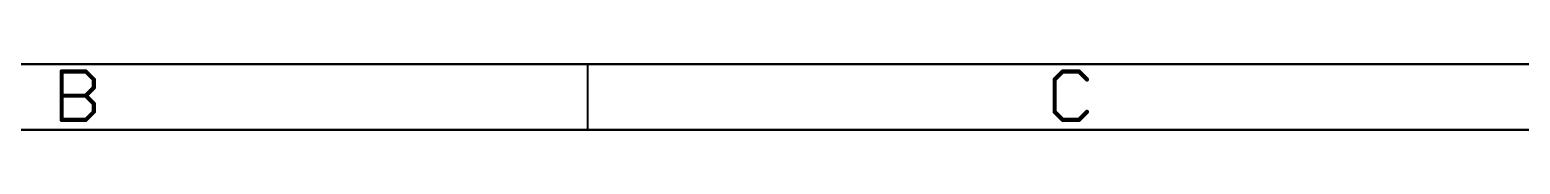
# Model space of a CAD drawing. Extents: x 0 to 387, y 0 to 260.
# Drawn here: x 71.5 to 143.5, y 257.1 to 260.4 of the extents above; entities that cross this region are included whole.
import ezdxf

# ---------------------------------------------------------------- set-up
doc = ezdxf.new("R2010")
doc.units = 0
doc.layers.add('94', color=14, linetype='CONTINUOUS')

msp = doc.modelspace()

# ---------------------------------------------------------------- linework, layer by layer
at = {"layer": '94'}
for points, const_width in [([(98.425, 260.35), (50.8, 260.35)], 0.1016), ([(72.9996, 257.6576), (72.9996, 259.9964)], 0.2032), ([(72.9996, 259.9964), (74.169, 259.9964)], 0.2032), ([(74.169, 259.9964), (74.5588, 259.6066)], 0.2032), ([(146.05, 260.35), (98.425, 260.35)], 0.1016), ([(98.425, 257.175), (98.425, 260.35)], 0.1016), ([(121.3954, 259.9964), (121.0056, 259.6066)], 0.2032), ([(122.175, 259.9964), (121.3954, 259.9964)], 0.2032), ([(122.5648, 259.6066), (122.175, 259.9964)], 0.2032), ([(74.5588, 259.6066), (74.5588, 259.2168)], 0.2032), ([(121.0056, 259.6066), (121.0056, 258.0474)], 0.2032), ([(72.9996, 258.827), (74.169, 258.827)], 0.2032), ([(74.5588, 259.2168), (74.169, 258.827)], 0.2032), ([(74.169, 258.827), (74.5588, 258.4372)], 0.2032), ([(74.5588, 258.0474), (74.169, 257.6576)], 0.2032), ([(74.5588, 258.4372), (74.5588, 258.0474)], 0.2032), ([(121.0056, 258.0474), (121.3954, 257.6576)], 0.2032), ([(122.175, 257.6576), (122.5648, 258.0474)], 0.2032), ([(98.425, 257.175), (50.8, 257.175)], 0.1016), ([(74.169, 257.6576), (72.9996, 257.6576)], 0.2032), ([(146.05, 257.175), (98.425, 257.175)], 0.1016), ([(121.3954, 257.6576), (122.175, 257.6576)], 0.2032)]:
    msp.add_lwpolyline(points, dxfattribs=dict(at, const_width=const_width))
for points, const_width in [([(73.0504, 259.9964, 1), (72.9488, 259.9964)], 0.1016), ([(72.9996, 260.0472, 1), (72.9996, 259.9456)], 0.1016), ([(74.2049, 260.0323, 1), (74.1331, 259.9605)], 0.1016), ([(74.169, 259.9456, 1), (74.169, 260.0472)], 0.1016), ([(98.425, 260.3754, 1), (98.425, 260.3246)], 0.0508), ([(98.4504, 260.35, 1), (98.3996, 260.35)], 0.0508), ([(98.425, 260.3246, 1), (98.425, 260.3754)], 0.0508), ([(121.3954, 260.0472, 1), (121.3954, 259.9456)], 0.1016), ([(121.4313, 259.9605, 1), (121.3595, 260.0323)], 0.1016), ([(122.2109, 260.0323, 1), (122.1391, 259.9605)], 0.1016), ([(122.175, 259.9456, 1), (122.175, 260.0472)], 0.1016), ([(74.6096, 259.6066, 1), (74.508, 259.6066)], 0.1016), ([(74.5229, 259.5707, 1), (74.5947, 259.6425)], 0.1016), ([(121.0564, 259.6066, 1), (120.9548, 259.6066)], 0.1016), ([(120.9697, 259.6425, 1), (121.0415, 259.5707)], 0.1016), ([(122.5289, 259.5707, 1), (122.6007, 259.6425)], 0.1016), ([(72.9996, 258.8778, 1), (72.9996, 258.7762)], 0.1016), ([(74.2049, 258.8629, 1), (74.1331, 258.7911)], 0.1016), ([(74.1331, 258.8629, 1), (74.2049, 258.7911)], 0.1016), ([(74.169, 258.7762, 1), (74.169, 258.8778)], 0.1016), ([(74.508, 259.2168, 1), (74.6096, 259.2168)], 0.1016), ([(74.5947, 259.1809, 1), (74.5229, 259.2527)], 0.1016), ([(74.6096, 258.4372, 1), (74.508, 258.4372)], 0.1016), ([(74.508, 258.0474, 1), (74.6096, 258.0474)], 0.1016), ([(74.5229, 258.4013, 1), (74.5947, 258.4731)], 0.1016), ([(74.5947, 258.0115, 1), (74.5229, 258.0833)], 0.1016), ([(121.0415, 258.0833, 1), (120.9697, 258.0115)], 0.1016), ([(120.9548, 258.0474, 1), (121.0564, 258.0474)], 0.1016), ([(122.6007, 258.0115, 1), (122.5289, 258.0833)], 0.1016), ([(72.9996, 257.7084, 1), (72.9996, 257.6068)], 0.1016), ([(72.9488, 257.6576, 1), (73.0504, 257.6576)], 0.1016), ([(74.1331, 257.6935, 1), (74.2049, 257.6217)], 0.1016), ([(74.169, 257.6068, 1), (74.169, 257.7084)], 0.1016), ([(98.425, 257.2004, 1), (98.425, 257.1496)], 0.0508), ([(98.425, 257.1496, 1), (98.425, 257.2004)], 0.0508), ([(121.3954, 257.7084, 1), (121.3954, 257.6068)], 0.1016), ([(121.3595, 257.6217, 1), (121.4313, 257.6935)], 0.1016), ([(122.1391, 257.6935, 1), (122.2109, 257.6217)], 0.1016), ([(122.175, 257.6068, 1), (122.175, 257.7084)], 0.1016), ([(98.3996, 257.175, 1), (98.4504, 257.175)], 0.0508)]:
    msp.add_lwpolyline(points, format="xyb", dxfattribs=dict(at, const_width=const_width))

doc.saveas('drawing.dxf')
